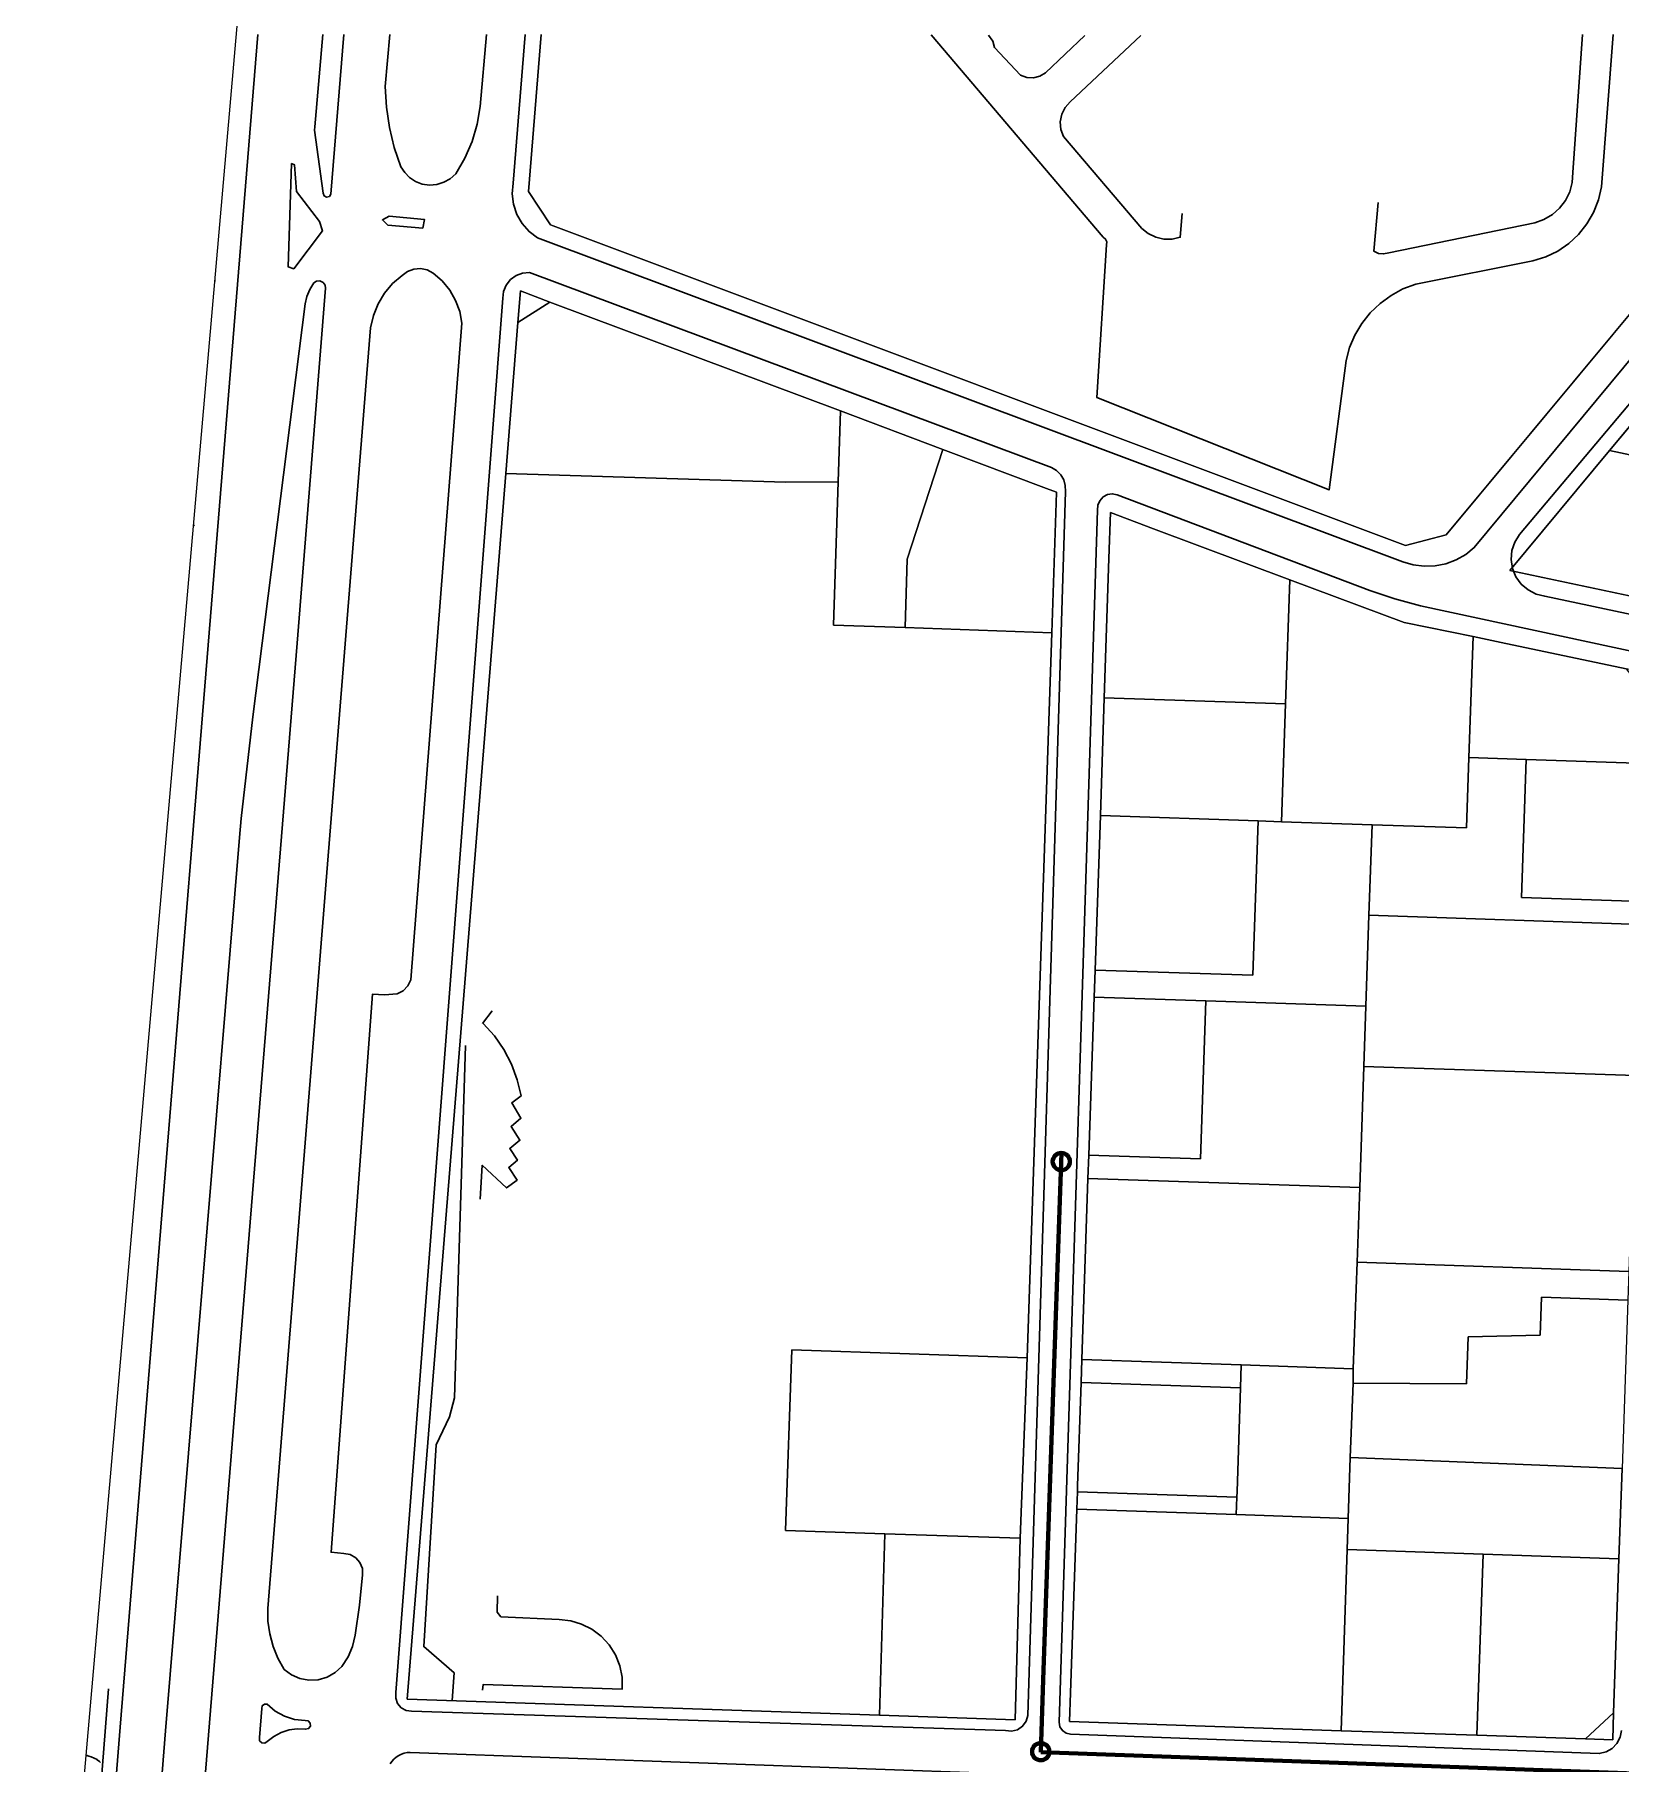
# Model space of a CAD drawing. Header units: inches. Extents: x -47590 to -46630, y -3759365 to -3758308.
# Drawn here: x -47590.4 to -47314.9, y -3759100.4 to -3758800.2 of the extents above; entities that cross this region are included whole.
import ezdxf

# ---------------------------------------------------------------- set-up
doc = ezdxf.new("R2010")
doc.units = ezdxf.units.IN
doc.header["$MEASUREMENT"] = 0
doc.layers.add('Area_Of_Interest', color=7, linetype='Continuous', true_color=0xf6210e)
doc.layers.add('curb_lines', color=7, linetype='Continuous', lineweight=30, true_color=0x0b8700)
doc.layers.add('Land_Parcels_Zoning', color=7, linetype='Continuous', lineweight=9, true_color=0xffffff)

msp = doc.modelspace()

# ---------------------------------------------------------------- linework, layer by layer
at = {"layer": 'Area_Of_Interest'}
msp.add_lwpolyline([(-46738.77, -3758972.33), (-46681.51, -3759081.97), (-46629.91, -3759365.08), (-47550.67, -3759341.26), (-47585.06, -3759271.15), (-47590.35, -3759224.85), (-47586.39, -3759156.05), (-47540.08, -3758625.56), (-47501.72, -3758466.81), (-47471.29, -3758308.06), (-47381.33, -3758329.23), (-46885.24, -3758764.47), (-46789.99, -3758874.27), (-46738.77, -3758972.33)], dxfattribs=at)
at = {"layer": 'curb_lines'}
for p, q in [((-47562.77, -3758885.47), (-47562.59, -3758885.36)), ((-47562.77, -3758885.47), (-47562.59, -3758885.36)), ((-47510.86, -3758969.68), (-47512.54, -3758971.93)), ((-47510.86, -3758969.68), (-47512.54, -3758971.93))]:
    msp.add_line(p, q, dxfattribs=at)
for points in [[(-47585.11, -3759214.08), (-47575.48, -3759094.09), (-47551.57, -3758800.16)], [(-47585.11, -3759214.08), (-47575.48, -3759094.09), (-47551.57, -3758800.16)], [(-47540.3, -3758800.16), (-47541.67, -3758816.19), (-47541.72, -3758816.79), (-47540.22, -3758827.73), (-47540.05, -3758828.18), (-47539.62, -3758828.4), (-47539.15, -3758828.27), (-47538.9, -3758827.86), (-47536.63, -3758800.16)], [(-47540.3, -3758800.16), (-47541.67, -3758816.19), (-47541.72, -3758816.79), (-47540.22, -3758827.73), (-47540.05, -3758828.18), (-47539.62, -3758828.4), (-47539.15, -3758828.27), (-47538.9, -3758827.86), (-47536.63, -3758800.16)], [(-47511.88, -3758800.16), (-47512.95, -3758812.63), (-47513.46, -3758815.73), (-47514.34, -3758818.75), (-47515.6, -3758821.63), (-47517.21, -3758824.34), (-47518.15, -3758825.19), (-47519.26, -3758825.82), (-47520.48, -3758826.2), (-47521.75, -3758826.3), (-47523.02, -3758826.13), (-47524.21, -3758825.69), (-47525.22, -3758825.01), (-47526.07, -3758824.14), (-47526.74, -3758823.13), (-47527.88, -3758819.75), (-47528.72, -3758816.28), (-47529.25, -3758812.75), (-47529.46, -3758809.19), (-47528.67, -3758800.16)], [(-47511.88, -3758800.16), (-47512.95, -3758812.63), (-47513.46, -3758815.73), (-47514.34, -3758818.75), (-47515.6, -3758821.63), (-47517.21, -3758824.34), (-47518.15, -3758825.19), (-47519.26, -3758825.82), (-47520.48, -3758826.2), (-47521.75, -3758826.3), (-47523.02, -3758826.13), (-47524.21, -3758825.69), (-47525.22, -3758825.01), (-47526.07, -3758824.14), (-47526.74, -3758823.13), (-47527.88, -3758819.75), (-47528.72, -3758816.28), (-47529.25, -3758812.75), (-47529.46, -3758809.19), (-47528.67, -3758800.16)], [(-47505.12, -3758800.16), (-47507.2, -3758825.97), (-47507.38, -3758827.8), (-47507.17, -3758829.64), (-47506.61, -3758831.39), (-47505.69, -3758832.99), (-47504.47, -3758834.37), (-47503, -3758835.48), (-47352.71, -3758891.75), (-47350.88, -3758892.27), (-47348.99, -3758892.5), (-47347.09, -3758892.42), (-47345.22, -3758892.05), (-47343.44, -3758891.38), (-47341.78, -3758890.44), (-47340.3, -3758889.26), (-47290.55, -3758829.34)], [(-47505.12, -3758800.16), (-47507.2, -3758825.97), (-47507.38, -3758827.8), (-47507.17, -3758829.64), (-47506.61, -3758831.39), (-47505.69, -3758832.99), (-47504.47, -3758834.37), (-47503, -3758835.48), (-47352.71, -3758891.75), (-47350.88, -3758892.27), (-47348.99, -3758892.5), (-47347.09, -3758892.42), (-47345.22, -3758892.05), (-47343.44, -3758891.38), (-47341.78, -3758890.44), (-47340.3, -3758889.26), (-47290.55, -3758829.34)], [(-47434.65, -3758800.23), (-47404.72, -3758835.32), (-47404.32, -3758835.67), (-47404.12, -3758836.17), (-47404.17, -3758836.7), (-47405.84, -3758863.22), (-47365.51, -3758879.23), (-47362.57, -3758856.79), (-47361.95, -3758854.52), (-47361.03, -3758852.35), (-47359.82, -3758850.32), (-47358.35, -3758848.47), (-47356.65, -3758846.84), (-47354.75, -3758845.46), (-47352.67, -3758844.34), (-47350.46, -3758843.51), (-47330.09, -3758839.48), (-47327.88, -3758838.78), (-47325.79, -3758837.77), (-47323.88, -3758836.45), (-47322.18, -3758834.87), (-47320.73, -3758833.06), (-47319.57, -3758831.05), (-47318.71, -3758828.89), (-47318.18, -3758826.63), (-47316.17, -3758800.15)], [(-47434.65, -3758800.23), (-47404.72, -3758835.32), (-47404.32, -3758835.67), (-47404.12, -3758836.17), (-47404.17, -3758836.7), (-47405.84, -3758863.22), (-47365.51, -3758879.23), (-47362.57, -3758856.79), (-47361.95, -3758854.52), (-47361.03, -3758852.35), (-47359.82, -3758850.32), (-47358.35, -3758848.47), (-47356.65, -3758846.84), (-47354.75, -3758845.46), (-47352.67, -3758844.34), (-47350.46, -3758843.51), (-47330.09, -3758839.48), (-47327.88, -3758838.78), (-47325.79, -3758837.77), (-47323.88, -3758836.45), (-47322.18, -3758834.87), (-47320.73, -3758833.06), (-47319.57, -3758831.05), (-47318.71, -3758828.89), (-47318.18, -3758826.63), (-47316.17, -3758800.15)], [(-47424.67, -3758800.26), (-47423.94, -3758801.3), (-47423.63, -3758802.43), (-47419.11, -3758807.24), (-47418.02, -3758807.61), (-47416.86, -3758807.66), (-47415.74, -3758807.39), (-47414.74, -3758806.81), (-47407.91, -3758800.33)], [(-47424.67, -3758800.26), (-47423.94, -3758801.3), (-47423.63, -3758802.43), (-47419.11, -3758807.24), (-47418.02, -3758807.61), (-47416.86, -3758807.66), (-47415.74, -3758807.39), (-47414.74, -3758806.81), (-47407.91, -3758800.33)], [(-47398.18, -3758800.35), (-47410.47, -3758811.85), (-47411.36, -3758812.83), (-47411.95, -3758814.01), (-47412.2, -3758815.31), (-47412.08, -3758816.63), (-47411.62, -3758817.87), (-47398.05, -3758833.82), (-47396.92, -3758834.72), (-47395.62, -3758835.35), (-47394.22, -3758835.68), (-47392.77, -3758835.69), (-47391.36, -3758835.37), (-47391.01, -3758831.22)], [(-47398.18, -3758800.35), (-47410.47, -3758811.85), (-47411.36, -3758812.83), (-47411.95, -3758814.01), (-47412.2, -3758815.31), (-47412.08, -3758816.63), (-47411.62, -3758817.87), (-47398.05, -3758833.82), (-47396.92, -3758834.72), (-47395.62, -3758835.35), (-47394.22, -3758835.68), (-47392.77, -3758835.69), (-47391.36, -3758835.37), (-47391.01, -3758831.22)], [(-47356.99, -3758829.33), (-47357.76, -3758837.77), (-47356.94, -3758838.16), (-47356.03, -3758838.26), (-47355.13, -3758838.05), (-47329.77, -3758832.88), (-47328.18, -3758832.3), (-47326.73, -3758831.43), (-47325.48, -3758830.31), (-47324.46, -3758828.97), (-47323.72, -3758827.45), (-47323.27, -3758825.83), (-47323.15, -3758824.14), (-47321.49, -3758800.15)], [(-47356.99, -3758829.33), (-47357.76, -3758837.77), (-47356.94, -3758838.16), (-47356.03, -3758838.26), (-47355.13, -3758838.05), (-47329.77, -3758832.88), (-47328.18, -3758832.3), (-47326.73, -3758831.43), (-47325.48, -3758830.31), (-47324.46, -3758828.97), (-47323.72, -3758827.45), (-47323.27, -3758825.83), (-47323.15, -3758824.14), (-47321.49, -3758800.15)], [(-47062.88, -3758883.25), (-47286.05, -3758836.34), (-47287.42, -3758836.32), (-47288.77, -3758836.6), (-47290.02, -3758837.16), (-47291.12, -3758837.98), (-47292.02, -3758839.02), (-47332.44, -3758886.96), (-47333.26, -3758888.29), (-47333.75, -3758889.77), (-47333.88, -3758891.33), (-47333.64, -3758892.87), (-47333.05, -3758894.32), (-47332.13, -3758895.59), (-47330.95, -3758896.61), (-47329.56, -3758897.32), (-47328.04, -3758897.7), (-47062.85, -3758953.96)], [(-47062.88, -3758883.25), (-47286.05, -3758836.34), (-47287.42, -3758836.32), (-47288.77, -3758836.6), (-47290.02, -3758837.16), (-47291.12, -3758837.98), (-47292.02, -3758839.02), (-47332.44, -3758886.96), (-47333.26, -3758888.29), (-47333.75, -3758889.77), (-47333.88, -3758891.33), (-47333.64, -3758892.87), (-47333.05, -3758894.32), (-47332.13, -3758895.59), (-47330.95, -3758896.61), (-47329.56, -3758897.32), (-47328.04, -3758897.7), (-47062.85, -3758953.96)], [(-47577.03, -3759213.62), (-47567.59, -3759094.76), (-47554.75, -3758939.61), (-47554.45, -3758936.33), (-47552.46, -3758918.65), (-47543.35, -3758846.95), (-47543.05, -3758845.66), (-47542.54, -3758844.43), (-47541.86, -3758843.3), (-47541.36, -3758842.99), (-47540.78, -3758842.96), (-47540.25, -3758843.2), (-47539.9, -3758843.66), (-47539.8, -3758844.23), (-47544.76, -3758905.84), (-47547.27, -3758937.29), (-47560.14, -3759095.49), (-47568.76, -3759201.76)], [(-47577.03, -3759213.62), (-47567.59, -3759094.76), (-47554.75, -3758939.61), (-47554.45, -3758936.33), (-47552.46, -3758918.65), (-47543.35, -3758846.95), (-47543.05, -3758845.66), (-47542.54, -3758844.43), (-47541.86, -3758843.3), (-47541.36, -3758842.99), (-47540.78, -3758842.96), (-47540.25, -3758843.2), (-47539.9, -3758843.66), (-47539.8, -3758844.23), (-47544.76, -3758905.84), (-47547.27, -3758937.29), (-47560.14, -3759095.49), (-47568.76, -3759201.76)], [(-47559.05, -3758842.92), (-47558.95, -3758842.93), (-47558.9, -3758842.95)], [(-47559.05, -3758842.92), (-47558.95, -3758842.93), (-47558.9, -3758842.95)], [(-47524.99, -3758964.31), (-47516.12, -3758850.31), (-47516.5, -3758848.28), (-47517.22, -3758846.33), (-47518.24, -3758844.54), (-47519.56, -3758842.94), (-47521.12, -3758841.58), (-47522.16, -3758841.04), (-47523.31, -3758840.8), (-47524.48, -3758840.89), (-47525.58, -3758841.3), (-47526.52, -3758842), (-47528.17, -3758843.42), (-47529.57, -3758845.08), (-47530.69, -3758846.94), (-47531.5, -3758848.95), (-47531.98, -3758851.07), (-47549.86, -3759073.48), (-47549.82, -3759075.71), (-47549.51, -3759077.92), (-47548.94, -3759080.08), (-47548.1, -3759082.14), (-47547.02, -3759084.09), (-47545.73, -3759085.04), (-47544.26, -3759085.67), (-47542.69, -3759085.95), (-47541.09, -3759085.86), (-47539.56, -3759085.41), (-47538.17, -3759084.63), (-47536.99, -3759083.55), (-47535.89, -3759081.89), (-47535.11, -3759080.07), (-47534.68, -3759078.13), (-47533.92, -3759072.91), (-47533.37, -3759067.67), (-47533.41, -3759066.55), (-47533.83, -3759065.52), (-47534.57, -3759064.68), (-47535.54, -3759064.13), (-47536.64, -3759063.94), (-47538.84, -3759063.74), (-47531.67, -3758966.83), (-47529.57, -3758966.93), (-47527.39, -3758966.78)], [(-47524.99, -3758964.31), (-47516.12, -3758850.31), (-47516.5, -3758848.28), (-47517.22, -3758846.33), (-47518.24, -3758844.54), (-47519.56, -3758842.94), (-47521.12, -3758841.58), (-47522.16, -3758841.04), (-47523.31, -3758840.8), (-47524.48, -3758840.89), (-47525.58, -3758841.3), (-47526.52, -3758842), (-47528.17, -3758843.42), (-47529.57, -3758845.08), (-47530.69, -3758846.94), (-47531.5, -3758848.95), (-47531.98, -3758851.07), (-47549.86, -3759073.48), (-47549.82, -3759075.71), (-47549.51, -3759077.92), (-47548.94, -3759080.08), (-47548.1, -3759082.14), (-47547.02, -3759084.09), (-47545.73, -3759085.04), (-47544.26, -3759085.67), (-47542.69, -3759085.95), (-47541.09, -3759085.86), (-47539.56, -3759085.41), (-47538.17, -3759084.63), (-47536.99, -3759083.55), (-47535.89, -3759081.89), (-47535.11, -3759080.07), (-47534.68, -3759078.13), (-47533.92, -3759072.91), (-47533.37, -3759067.67), (-47533.41, -3759066.55), (-47533.83, -3759065.52), (-47534.57, -3759064.68), (-47535.54, -3759064.13), (-47536.64, -3759063.94), (-47538.84, -3759063.74), (-47531.67, -3758966.83), (-47529.57, -3758966.93), (-47527.39, -3758966.78)], [(-47310.61, -3758907.76), (-47349.63, -3758899.36), (-47354.06, -3758898.16), (-47358.41, -3758896.71), (-47402.31, -3758880.07), (-47403.16, -3758879.92), (-47404.02, -3758880.05), (-47404.77, -3758880.47), (-47405.35, -3758881.11), (-47405.69, -3758881.9), (-47405.73, -3758882.77), (-47412.4, -3759093.26), (-47412.25, -3759094.03), (-47411.83, -3759094.69), (-47411.19, -3759095.15), (-47410.42, -3759095.34), (-47318.58, -3759098.68), (-47317.39, -3759098.41), (-47316.34, -3759097.82), (-47315.5, -3759096.95), (-47314.94, -3759095.87), (-47314.72, -3759094.68)], [(-47310.61, -3758907.76), (-47349.63, -3758899.36), (-47354.06, -3758898.16), (-47358.41, -3758896.71), (-47402.31, -3758880.07), (-47403.16, -3758879.92), (-47404.02, -3758880.05), (-47404.77, -3758880.47), (-47405.35, -3758881.11), (-47405.69, -3758881.9), (-47405.73, -3758882.77), (-47412.4, -3759093.26), (-47412.25, -3759094.03), (-47411.83, -3759094.69), (-47411.19, -3759095.15), (-47410.42, -3759095.34), (-47318.58, -3759098.68), (-47317.39, -3759098.41), (-47316.34, -3759097.82), (-47315.5, -3759096.95), (-47314.94, -3759095.87), (-47314.72, -3759094.68)], [(-47527.39, -3758966.78), (-47526.35, -3758966.22), (-47525.52, -3758965.36), (-47524.99, -3758964.31)], [(-47527.39, -3758966.78), (-47526.35, -3758966.22), (-47525.52, -3758965.36), (-47524.99, -3758964.31)], [(-47512.94, -3759002.43), (-47512.59, -3758996.52), (-47508.36, -3759000.47), (-47506.56, -3758999.09), (-47507.99, -3758996.89), (-47506.49, -3758995.66), (-47507.81, -3758993.59), (-47506.06, -3758992.19), (-47507.59, -3758989.79), (-47505.89, -3758988.36), (-47507.46, -3758985.66), (-47505.84, -3758984.48), (-47506.51, -3758981.68), (-47507.52, -3758978.98), (-47508.85, -3758976.43), (-47510.49, -3758974.06), (-47512.41, -3758971.91)], [(-47512.94, -3759002.43), (-47512.59, -3758996.52), (-47508.36, -3759000.47), (-47506.56, -3758999.09), (-47507.99, -3758996.89), (-47506.49, -3758995.66), (-47507.81, -3758993.59), (-47506.06, -3758992.19), (-47507.59, -3758989.79), (-47505.89, -3758988.36), (-47507.46, -3758985.66), (-47505.84, -3758984.48), (-47506.51, -3758981.68), (-47507.52, -3758978.98), (-47508.85, -3758976.43), (-47510.49, -3758974.06), (-47512.41, -3758971.91)], [(-47517.8, -3759089.48), (-47517.49, -3759084.66), (-47522.77, -3759080.11), (-47520.62, -3759045.09), (-47518.29, -3759040.19), (-47517.39, -3759036.94), (-47515.51, -3758975.71)], [(-47517.8, -3759089.48), (-47517.49, -3759084.66), (-47522.77, -3759080.11), (-47520.62, -3759045.09), (-47518.29, -3759040.19), (-47517.39, -3759036.94), (-47515.51, -3758975.71)], [(-47512.54, -3759087.66), (-47512.46, -3759086.71), (-47488.28, -3759087.48), (-47488.31, -3759085.43), (-47488.71, -3759083.43), (-47489.47, -3759081.53), (-47490.56, -3759079.8), (-47491.94, -3759078.29), (-47493.54, -3759077.11), (-47495.33, -3759076.22), (-47497.23, -3759075.65), (-47499.21, -3759075.4), (-47509.34, -3759074.95), (-47510.01, -3759074.15), (-47509.92, -3759071.27)], [(-47512.54, -3759087.66), (-47512.46, -3759086.71), (-47488.28, -3759087.48), (-47488.31, -3759085.43), (-47488.71, -3759083.43), (-47489.47, -3759081.53), (-47490.56, -3759079.8), (-47491.94, -3759078.29), (-47493.54, -3759077.11), (-47495.33, -3759076.22), (-47497.23, -3759075.65), (-47499.21, -3759075.4), (-47509.34, -3759074.95), (-47510.01, -3759074.15), (-47509.92, -3759071.27)], [(-47584.23, -3759203.19), (-47584.81, -3759202.49), (-47585.32, -3759199.8), (-47585.6, -3759197.05), (-47585.79, -3759194.07), (-47585.5, -3759190.57), (-47585.03, -3759183.66), (-47577.5, -3759087.45)], [(-47584.23, -3759203.19), (-47584.81, -3759202.49), (-47585.32, -3759199.8), (-47585.6, -3759197.05), (-47585.79, -3759194.07), (-47585.5, -3759190.57), (-47585.03, -3759183.66), (-47577.5, -3759087.45)], [(-47421.58, -3759102.23), (-47525.1, -3759098.51), (-47525.62, -3759098.53), (-47526.14, -3759098.63), (-47526.64, -3759098.79), (-47527.11, -3759099.02), (-47527.55, -3759099.31), (-47527.94, -3759099.66), (-47528.29, -3759100.06), (-47528.57, -3759100.5)], [(-47421.58, -3759102.23), (-47525.1, -3759098.51), (-47525.62, -3759098.53), (-47526.14, -3759098.63), (-47526.64, -3759098.79), (-47527.11, -3759099.02), (-47527.55, -3759099.31), (-47527.94, -3759099.66), (-47528.29, -3759100.06), (-47528.57, -3759100.5)], [(-47578.91, -3759100.25), (-47579.14, -3759100.03), (-47579.09, -3759100.05), (-47579.51, -3759099.78), (-47579.51, -3759099.71), (-47580.51, -3759099.26), (-47580.92, -3759099.14), (-47581.4, -3759098.98)], [(-47578.91, -3759100.25), (-47579.14, -3759100.03), (-47579.09, -3759100.05), (-47579.51, -3759099.78), (-47579.51, -3759099.71), (-47580.51, -3759099.26), (-47580.92, -3759099.14), (-47581.4, -3759098.98)]]:
    msp.add_lwpolyline(points, dxfattribs=at)
for points in [[(-47540.88, -3758832.61), (-47544.88, -3758827.4), (-47545.2, -3758822.8), (-47545.7, -3758822.57), (-47546.28, -3758840.52), (-47545.33, -3758840.82), (-47540.35, -3758834.24)], [(-47540.88, -3758832.61), (-47544.88, -3758827.4), (-47545.2, -3758822.8), (-47545.7, -3758822.57), (-47546.28, -3758840.52), (-47545.33, -3758840.82), (-47540.35, -3758834.24)], [(-47522.92, -3758833.76), (-47528.99, -3758833.29), (-47529.94, -3758832.35), (-47528.79, -3758831.68), (-47522.64, -3758832.26)], [(-47522.92, -3758833.76), (-47528.99, -3758833.29), (-47529.94, -3758832.35), (-47528.79, -3758831.68), (-47522.64, -3758832.26)], [(-47417.85, -3759092.08), (-47411.31, -3758879.53), (-47411.32, -3758878.5), (-47411.6, -3758877.5), (-47412.11, -3758876.61), (-47412.83, -3758875.87), (-47413.72, -3758875.34), (-47504.4, -3758841.51), (-47505.6, -3758841.61), (-47506.72, -3758842.02), (-47507.69, -3758842.72), (-47508.43, -3758843.67), (-47508.89, -3758844.77), (-47509.03, -3758845.96), (-47527.61, -3759088.09), (-47527.63, -3759089.06), (-47527.3, -3759089.98), (-47526.67, -3759090.72), (-47525.82, -3759091.2), (-47524.86, -3759091.35), (-47421.71, -3759094.68), (-47420.66, -3759094.79), (-47419.63, -3759094.54), (-47418.75, -3759093.95), (-47418.14, -3759093.09)], [(-47417.85, -3759092.08), (-47411.31, -3758879.53), (-47411.32, -3758878.5), (-47411.6, -3758877.5), (-47412.11, -3758876.61), (-47412.83, -3758875.87), (-47413.72, -3758875.34), (-47504.4, -3758841.51), (-47505.6, -3758841.61), (-47506.72, -3758842.02), (-47507.69, -3758842.72), (-47508.43, -3758843.67), (-47508.89, -3758844.77), (-47509.03, -3758845.96), (-47527.61, -3759088.09), (-47527.63, -3759089.06), (-47527.3, -3759089.98), (-47526.67, -3759090.72), (-47525.82, -3759091.2), (-47524.86, -3759091.35), (-47421.71, -3759094.68), (-47420.66, -3759094.79), (-47419.63, -3759094.54), (-47418.75, -3759093.95), (-47418.14, -3759093.09)], [(-47549.93, -3759096.61), (-47548.81, -3759095.7), (-47547.53, -3759095.01), (-47546.16, -3759094.57), (-47544.72, -3759094.38), (-47543.28, -3759094.46), (-47542.76, -3759094.35), (-47542.43, -3759093.93), (-47542.46, -3759093.4), (-47542.82, -3759093.01), (-47543.35, -3759092.96), (-47545.18, -3759092.77), (-47546.94, -3759092.21), (-47548.55, -3759091.32), (-47549.95, -3759090.13), (-47550.43, -3759090.11), (-47550.81, -3759090.4), (-47550.9, -3759090.87), (-47551.31, -3759095.92), (-47551.27, -3759096.45), (-47550.9, -3759096.83), (-47550.38, -3759096.89)], [(-47549.93, -3759096.61), (-47548.81, -3759095.7), (-47547.53, -3759095.01), (-47546.16, -3759094.57), (-47544.72, -3759094.38), (-47543.28, -3759094.46), (-47542.76, -3759094.35), (-47542.43, -3759093.93), (-47542.46, -3759093.4), (-47542.82, -3759093.01), (-47543.35, -3759092.96), (-47545.18, -3759092.77), (-47546.94, -3759092.21), (-47548.55, -3759091.32), (-47549.95, -3759090.13), (-47550.43, -3759090.11), (-47550.81, -3759090.4), (-47550.9, -3759090.87), (-47551.31, -3759095.92), (-47551.27, -3759096.45), (-47550.9, -3759096.83), (-47550.38, -3759096.89)]]:
    msp.add_lwpolyline(points, close=True, dxfattribs=at)
at = {"layer": 'Land_Parcels_Zoning'}
for p, q in [((-47502.39, -3758800.16), (-47504.58, -3758827.44)), ((-47345.2, -3758887.03), (-47293.02, -3758824.37)), ((-47504.58, -3758827.44), (-47500.73, -3758833.19)), ((-47500.73, -3758833.19), (-47352.25, -3758888.89)), ((-47505.97, -3758844.68), (-47506.41, -3758850.15)), ((-47506.41, -3758850.15), (-47508.52, -3758876.38)), ((-47303.32, -3758856.25), (-47316.78, -3758872.42)), ((-47316.78, -3758872.42), (-47334.12, -3758893.26)), ((-47508.52, -3758876.38), (-47525.66, -3759089.25)), ((-47412.89, -3758881.46), (-47412.83, -3758879.66)), ((-47413.66, -3758904.04), (-47412.89, -3758881.46)), ((-47403.5, -3758883.17), (-47403.77, -3758891.18)), ((-47396, -3758885.98), (-47403.5, -3758883.17)), ((-47372.33, -3758894.83), (-47396, -3758885.98)), ((-47352.25, -3758888.89), (-47345.2, -3758887.03)), ((-47403.77, -3758891.18), (-47404.56, -3758915.33)), ((-47334.12, -3758893.26), (-47286.07, -3758903.41)), ((-47352.48, -3758902.25), (-47372.33, -3758894.83)), ((-47340.5, -3758904.71), (-47352.48, -3758902.25)), ((-47417.94, -3759029.94), (-47413.66, -3758904.04)), ((-47335.61, -3758905.75), (-47340.5, -3758904.71)), ((-47404.56, -3758915.33), (-47405.24, -3758935.79)), ((-47405.24, -3758935.79), (-47406.14, -3758962.62)), ((-47406.14, -3758962.62), (-47406.3, -3758967.34)), ((-47406.3, -3758967.34), (-47407.25, -3758994.76)), ((-47407.25, -3758994.76), (-47407.39, -3758998.83)), ((-47407.39, -3758998.83), (-47408.43, -3759030.24)), ((-47419.17, -3759061.26), (-47417.94, -3759029.94)), ((-47408.43, -3759030.24), (-47408.57, -3759034.24)), ((-47408.57, -3759034.24), (-47409.19, -3759052.22)), ((-47315.16, -3759064.89), (-47314.62, -3759049.16)), ((-47409.22, -3759053.22), (-47409.32, -3759056.22)), ((-47409.19, -3759052.22), (-47409.22, -3759053.22)), ((-47409.32, -3759056.22), (-47410.41, -3759088.15)), ((-47420.02, -3759092.82), (-47419.17, -3759061.26)), ((-47316.09, -3759091.6), (-47315.16, -3759064.89)), ((-47525.66, -3759089.25), (-47443.62, -3759092.02)), ((-47410.41, -3759088.15), (-47410.58, -3759093.14)), ((-47443.62, -3759092.02), (-47420.02, -3759092.82)), ((-47316.25, -3759096.32), (-47316.09, -3759091.6)), ((-47410.58, -3759093.14), (-47405.58, -3759093.31)), ((-47405.58, -3759093.31), (-47363.43, -3759094.73)), ((-47363.43, -3759094.73), (-47339.82, -3759095.51)), ((-47339.82, -3759095.51), (-47320.96, -3759096.16)), ((-47320.96, -3759096.16), (-47316.25, -3759096.32))]:
    msp.add_line(p, q, dxfattribs=at)
at = {"layer": 'Land_Parcels_Zoning', "lineweight": 100}
for p, q in [((-47412.03, -3758995.96), (-47415.19, -3759085.9)), ((-47411.97, -3758994.38), (-47412.03, -3758995.96)), ((-47415.19, -3759085.9), (-47415.6, -3759098.43)), ((-47415.6, -3759098.43), (-46794.29, -3759120.88))]:
    msp.add_line(p, q, dxfattribs=at)
at = {"layer": 'Land_Parcels_Zoning'}
for points in [[(-47219.47, -3758740.82), (-47289.58, -3758825.12), (-47289.68, -3758825.1), (-47293.02, -3758824.37), (-47345.2, -3758887.03), (-47352.25, -3758888.89), (-47500.73, -3758833.19), (-47504.58, -3758827.44), (-47502.39, -3758800.16)], [(-47032.1, -3758800.15), (-47015.99, -3758811.41), (-47015.15, -3758817.72), (-47025.29, -3758829.91), (-47048.41, -3758857.68), (-47054.47, -3758864.96), (-47059.53, -3758871.04), (-47062.86, -3758872.2), (-47064.62, -3758872.82), (-47199.05, -3758844.66), (-47204.13, -3758843.57), (-47209.44, -3758842.42), (-47279.18, -3758827.36), (-47289.58, -3758825.12), (-47289.68, -3758825.1), (-47293.02, -3758824.37), (-47345.2, -3758887.03), (-47352.25, -3758888.89), (-47500.73, -3758833.19), (-47504.58, -3758827.44), (-47502.39, -3758800.16)], [(-47032.1, -3758800.15), (-47015.99, -3758811.41), (-47015.15, -3758817.72), (-47025.29, -3758829.91), (-47048.41, -3758857.68), (-47054.47, -3758864.96), (-47059.53, -3758871.04), (-47062.86, -3758872.2), (-47064.62, -3758872.82), (-47199.05, -3758844.66), (-47204.13, -3758843.57), (-47209.44, -3758842.42), (-47279.18, -3758827.36), (-47289.58, -3758825.12), (-47289.68, -3758825.1), (-47293.02, -3758824.37), (-47345.2, -3758887.03), (-47352.25, -3758888.89), (-47500.73, -3758833.19), (-47504.58, -3758827.44), (-47502.39, -3758800.16)], [(-47412.83, -3758879.66), (-47414.57, -3758879), (-47432.59, -3758872.21), (-47450.38, -3758865.53), (-47500.83, -3758846.61), (-47505.97, -3758844.68)], [(-47412.83, -3758879.66), (-47414.57, -3758879), (-47432.59, -3758872.21), (-47450.38, -3758865.53), (-47500.83, -3758846.61), (-47505.97, -3758844.68)], [(-47310.05, -3758915.31), (-47309.9, -3758911.19), (-47313.91, -3758910.34), (-47335.61, -3758905.75)], [(-47310.05, -3758915.31), (-47309.9, -3758911.19), (-47313.91, -3758910.34), (-47335.61, -3758905.75)]]:
    msp.add_lwpolyline(points, dxfattribs=at)
for points in [[(-47450.38, -3758865.53), (-47450.77, -3758877.84), (-47460.01, -3758877.88), (-47508.52, -3758876.38), (-47506.41, -3758850.15), (-47500.83, -3758846.61)], [(-47450.38, -3758865.53), (-47450.77, -3758877.84), (-47460.01, -3758877.88), (-47508.52, -3758876.38), (-47506.41, -3758850.15), (-47500.83, -3758846.61)], [(-47500.83, -3758846.61), (-47506.41, -3758850.15), (-47505.97, -3758844.68)], [(-47500.83, -3758846.61), (-47506.41, -3758850.15), (-47505.97, -3758844.68)], [(-47277.31, -3758861.75), (-47279.54, -3758872.58), (-47281.15, -3758879.96), (-47316.78, -3758872.42), (-47303.32, -3758856.25)], [(-47277.31, -3758861.75), (-47279.54, -3758872.58), (-47281.15, -3758879.96), (-47316.78, -3758872.42), (-47303.32, -3758856.25)], [(-47432.59, -3758872.21), (-47438.77, -3758891.25), (-47439.13, -3758903.15), (-47451.58, -3758902.72), (-47450.77, -3758877.84), (-47450.38, -3758865.53)], [(-47432.59, -3758872.21), (-47438.77, -3758891.25), (-47439.13, -3758903.15), (-47451.58, -3758902.72), (-47450.77, -3758877.84), (-47450.38, -3758865.53)], [(-47412.83, -3758879.66), (-47412.89, -3758881.46), (-47413.66, -3758904.04), (-47439.13, -3758903.15), (-47438.77, -3758891.25), (-47432.59, -3758872.21), (-47414.57, -3758879)], [(-47412.83, -3758879.66), (-47412.89, -3758881.46), (-47413.66, -3758904.04), (-47439.13, -3758903.15), (-47438.77, -3758891.25), (-47432.59, -3758872.21), (-47414.57, -3758879)], [(-47281.15, -3758879.96), (-47286.07, -3758903.41), (-47334.12, -3758893.26), (-47316.78, -3758872.42)], [(-47281.15, -3758879.96), (-47286.07, -3758903.41), (-47334.12, -3758893.26), (-47316.78, -3758872.42)], [(-47450.77, -3758877.84), (-47451.58, -3758902.72), (-47439.13, -3758903.15), (-47413.66, -3758904.04), (-47417.94, -3759029.94), (-47458.85, -3759028.56), (-47459.9, -3759059.98), (-47442.66, -3759060.52), (-47443.62, -3759092.02), (-47525.66, -3759089.25), (-47508.52, -3758876.38), (-47460.01, -3758877.88)], [(-47450.77, -3758877.84), (-47451.58, -3758902.72), (-47439.13, -3758903.15), (-47413.66, -3758904.04), (-47417.94, -3759029.94), (-47458.85, -3759028.56), (-47459.9, -3759059.98), (-47442.66, -3759060.52), (-47443.62, -3759092.02), (-47525.66, -3759089.25), (-47508.52, -3758876.38), (-47460.01, -3758877.88)], [(-47372.33, -3758894.83), (-47373.07, -3758916.41), (-47404.56, -3758915.33), (-47403.77, -3758891.18), (-47403.5, -3758883.17), (-47396, -3758885.98)], [(-47372.33, -3758894.83), (-47373.07, -3758916.41), (-47404.56, -3758915.33), (-47403.77, -3758891.18), (-47403.5, -3758883.17), (-47396, -3758885.98)], [(-47340.5, -3758904.71), (-47341.23, -3758925.69), (-47341.65, -3758937.93), (-47358.05, -3758937.38), (-47373.78, -3758936.86), (-47373.07, -3758916.41), (-47372.33, -3758894.83), (-47352.48, -3758902.25)], [(-47340.5, -3758904.71), (-47341.23, -3758925.69), (-47341.65, -3758937.93), (-47358.05, -3758937.38), (-47373.78, -3758936.86), (-47373.07, -3758916.41), (-47372.33, -3758894.83), (-47352.48, -3758902.25)], [(-47335.61, -3758905.75), (-47313.91, -3758910.34), (-47310.05, -3758915.31), (-47310.44, -3758926.73), (-47331.26, -3758926.03), (-47341.23, -3758925.69), (-47340.5, -3758904.71)], [(-47335.61, -3758905.75), (-47313.91, -3758910.34), (-47310.05, -3758915.31), (-47310.44, -3758926.73), (-47331.26, -3758926.03), (-47341.23, -3758925.69), (-47340.5, -3758904.71)], [(-47373.07, -3758916.41), (-47373.78, -3758936.86), (-47377.85, -3758936.72), (-47405.24, -3758935.79), (-47404.56, -3758915.33)], [(-47373.07, -3758916.41), (-47373.78, -3758936.86), (-47377.85, -3758936.72), (-47405.24, -3758935.79), (-47404.56, -3758915.33)], [(-47331.26, -3758926.03), (-47332.08, -3758950.01), (-47311.27, -3758950.72), (-47311.4, -3758954.72), (-47358.59, -3758953.12), (-47358.05, -3758937.38), (-47341.65, -3758937.93), (-47341.23, -3758925.69)], [(-47331.26, -3758926.03), (-47332.08, -3758950.01), (-47311.27, -3758950.72), (-47311.4, -3758954.72), (-47358.59, -3758953.12), (-47358.05, -3758937.38), (-47341.65, -3758937.93), (-47341.23, -3758925.69)], [(-47310.44, -3758926.73), (-47311.27, -3758950.72), (-47332.08, -3758950.01), (-47331.26, -3758926.03)], [(-47310.44, -3758926.73), (-47311.27, -3758950.72), (-47332.08, -3758950.01), (-47331.26, -3758926.03)], [(-47373.78, -3758936.86), (-47358.05, -3758937.38), (-47358.59, -3758953.12), (-47359.13, -3758968.89), (-47386.91, -3758967.98), (-47406.3, -3758967.34), (-47406.14, -3758962.62), (-47378.77, -3758963.53), (-47377.85, -3758936.72)], [(-47373.78, -3758936.86), (-47358.05, -3758937.38), (-47358.59, -3758953.12), (-47359.13, -3758968.89), (-47386.91, -3758967.98), (-47406.3, -3758967.34), (-47406.14, -3758962.62), (-47378.77, -3758963.53), (-47377.85, -3758936.72)], [(-47377.85, -3758936.72), (-47378.77, -3758963.53), (-47406.14, -3758962.62), (-47405.24, -3758935.79)], [(-47377.85, -3758936.72), (-47378.77, -3758963.53), (-47406.14, -3758962.62), (-47405.24, -3758935.79)], [(-47311.4, -3758954.72), (-47312.31, -3758980.96), (-47359.48, -3758979.35), (-47359.13, -3758968.89), (-47358.59, -3758953.12)], [(-47311.4, -3758954.72), (-47312.31, -3758980.96), (-47359.48, -3758979.35), (-47359.13, -3758968.89), (-47358.59, -3758953.12)], [(-47359.13, -3758968.89), (-47359.48, -3758979.35), (-47360.19, -3759000.36), (-47407.39, -3758998.83), (-47407.25, -3758994.76), (-47387.84, -3758995.42), (-47386.91, -3758967.98)], [(-47359.13, -3758968.89), (-47359.48, -3758979.35), (-47360.19, -3759000.36), (-47407.39, -3758998.83), (-47407.25, -3758994.76), (-47387.84, -3758995.42), (-47386.91, -3758967.98)], [(-47386.91, -3758967.98), (-47387.84, -3758995.42), (-47407.25, -3758994.76), (-47406.3, -3758967.34)], [(-47386.91, -3758967.98), (-47387.84, -3758995.42), (-47407.25, -3758994.76), (-47406.3, -3758967.34)], [(-47312.31, -3758980.96), (-47313.42, -3759014.98), (-47360.63, -3759013.34), (-47360.19, -3759000.36), (-47359.48, -3758979.35)], [(-47312.31, -3758980.96), (-47313.42, -3759014.98), (-47360.63, -3759013.34), (-47360.19, -3759000.36), (-47359.48, -3758979.35)], [(-47360.19, -3759000.36), (-47360.63, -3759013.34), (-47361.3, -3759031.86), (-47380.75, -3759031.19), (-47408.43, -3759030.24), (-47407.39, -3758998.83)], [(-47360.19, -3759000.36), (-47360.63, -3759013.34), (-47361.3, -3759031.86), (-47380.75, -3759031.19), (-47408.43, -3759030.24), (-47407.39, -3758998.83)], [(-47313.42, -3759014.98), (-47313.59, -3759019.97), (-47328.6, -3759019.45), (-47328.82, -3759026.02), (-47341.36, -3759026.34), (-47341.62, -3759034.51), (-47361.31, -3759034.34), (-47361.3, -3759031.86), (-47360.63, -3759013.34)], [(-47313.42, -3759014.98), (-47313.59, -3759019.97), (-47328.6, -3759019.45), (-47328.82, -3759026.02), (-47341.36, -3759026.34), (-47341.62, -3759034.51), (-47361.31, -3759034.34), (-47361.3, -3759031.86), (-47360.63, -3759013.34)], [(-47313.59, -3759019.97), (-47314.62, -3759049.16), (-47361.82, -3759047.26), (-47361.31, -3759034.34), (-47341.62, -3759034.51), (-47341.36, -3759026.34), (-47328.82, -3759026.02), (-47328.6, -3759019.45)], [(-47313.59, -3759019.97), (-47314.62, -3759049.16), (-47361.82, -3759047.26), (-47361.31, -3759034.34), (-47341.62, -3759034.51), (-47341.36, -3759026.34), (-47328.82, -3759026.02), (-47328.6, -3759019.45)], [(-47417.94, -3759029.94), (-47419.17, -3759061.26), (-47442.66, -3759060.52), (-47459.9, -3759059.98), (-47458.85, -3759028.56)], [(-47417.94, -3759029.94), (-47419.17, -3759061.26), (-47442.66, -3759060.52), (-47459.9, -3759059.98), (-47458.85, -3759028.56)], [(-47361.82, -3759047.26), (-47362.18, -3759057.85), (-47381.64, -3759057.18), (-47409.32, -3759056.22), (-47409.22, -3759053.22), (-47381.53, -3759054.18), (-47381.5, -3759053.18), (-47380.89, -3759035.19), (-47380.75, -3759031.19), (-47361.3, -3759031.86), (-47361.31, -3759034.34)], [(-47361.82, -3759047.26), (-47362.18, -3759057.85), (-47381.64, -3759057.18), (-47409.32, -3759056.22), (-47409.22, -3759053.22), (-47381.53, -3759054.18), (-47381.5, -3759053.18), (-47380.89, -3759035.19), (-47380.75, -3759031.19), (-47361.3, -3759031.86), (-47361.31, -3759034.34)], [(-47381.5, -3759053.18), (-47381.53, -3759054.18), (-47409.22, -3759053.22), (-47409.19, -3759052.22), (-47408.57, -3759034.24), (-47408.43, -3759030.24), (-47380.75, -3759031.19), (-47380.89, -3759035.19)], [(-47381.5, -3759053.18), (-47381.53, -3759054.18), (-47409.22, -3759053.22), (-47409.19, -3759052.22), (-47408.57, -3759034.24), (-47408.43, -3759030.24), (-47380.75, -3759031.19), (-47380.89, -3759035.19)], [(-47361.82, -3759047.26), (-47362.18, -3759057.85), (-47381.64, -3759057.18), (-47381.53, -3759054.18), (-47381.5, -3759053.18), (-47380.89, -3759035.19), (-47408.57, -3759034.24), (-47408.43, -3759030.24), (-47380.75, -3759031.19), (-47361.3, -3759031.86), (-47361.31, -3759034.34)], [(-47361.82, -3759047.26), (-47362.18, -3759057.85), (-47381.64, -3759057.18), (-47381.53, -3759054.18), (-47381.5, -3759053.18), (-47380.89, -3759035.19), (-47408.57, -3759034.24), (-47408.43, -3759030.24), (-47380.75, -3759031.19), (-47361.3, -3759031.86), (-47361.31, -3759034.34)], [(-47381.53, -3759054.18), (-47381.64, -3759057.18), (-47409.32, -3759056.22), (-47409.22, -3759053.22), (-47409.19, -3759052.22), (-47408.57, -3759034.24), (-47380.89, -3759035.19), (-47381.5, -3759053.18)], [(-47381.53, -3759054.18), (-47381.64, -3759057.18), (-47409.32, -3759056.22), (-47409.22, -3759053.22), (-47409.19, -3759052.22), (-47408.57, -3759034.24), (-47380.89, -3759035.19), (-47381.5, -3759053.18)], [(-47314.62, -3759049.16), (-47315.16, -3759064.89), (-47338.75, -3759064.05), (-47362.34, -3759063.27), (-47362.18, -3759057.85), (-47361.82, -3759047.26)], [(-47314.62, -3759049.16), (-47315.16, -3759064.89), (-47338.75, -3759064.05), (-47362.34, -3759063.27), (-47362.18, -3759057.85), (-47361.82, -3759047.26)], [(-47381.64, -3759057.18), (-47362.18, -3759057.85), (-47362.34, -3759063.27), (-47363.43, -3759094.73), (-47405.58, -3759093.31), (-47410.58, -3759093.14), (-47410.41, -3759088.15), (-47409.32, -3759056.22)], [(-47381.64, -3759057.18), (-47362.18, -3759057.85), (-47362.34, -3759063.27), (-47363.43, -3759094.73), (-47405.58, -3759093.31), (-47410.58, -3759093.14), (-47410.41, -3759088.15), (-47409.32, -3759056.22)], [(-47419.17, -3759061.26), (-47420.02, -3759092.82), (-47443.62, -3759092.02), (-47442.66, -3759060.52)], [(-47419.17, -3759061.26), (-47420.02, -3759092.82), (-47443.62, -3759092.02), (-47442.66, -3759060.52)], [(-47338.75, -3759064.05), (-47339.82, -3759095.51), (-47363.43, -3759094.73), (-47362.34, -3759063.27)], [(-47338.75, -3759064.05), (-47339.82, -3759095.51), (-47363.43, -3759094.73), (-47362.34, -3759063.27)], [(-47315.16, -3759064.89), (-47316.09, -3759091.6), (-47320.96, -3759096.16), (-47339.82, -3759095.51), (-47338.75, -3759064.05)], [(-47316.09, -3759091.6), (-47316.25, -3759096.32), (-47320.96, -3759096.16), (-47339.82, -3759095.51), (-47338.75, -3759064.05), (-47315.16, -3759064.89)], [(-47315.16, -3759064.89), (-47316.09, -3759091.6), (-47320.96, -3759096.16), (-47339.82, -3759095.51), (-47338.75, -3759064.05)], [(-47316.09, -3759091.6), (-47316.25, -3759096.32), (-47320.96, -3759096.16), (-47339.82, -3759095.51), (-47338.75, -3759064.05), (-47315.16, -3759064.89)]]:
    msp.add_lwpolyline(points, close=True, dxfattribs=at)
at = {"layer": 'Land_Parcels_Zoning', "lineweight": 100}
for centre in [(-47412.02, -3758995.88), (-47415.59, -3759098.36)]:
    msp.add_circle(centre, 1.5, dxfattribs=at)

doc.saveas('drawing.dxf')
